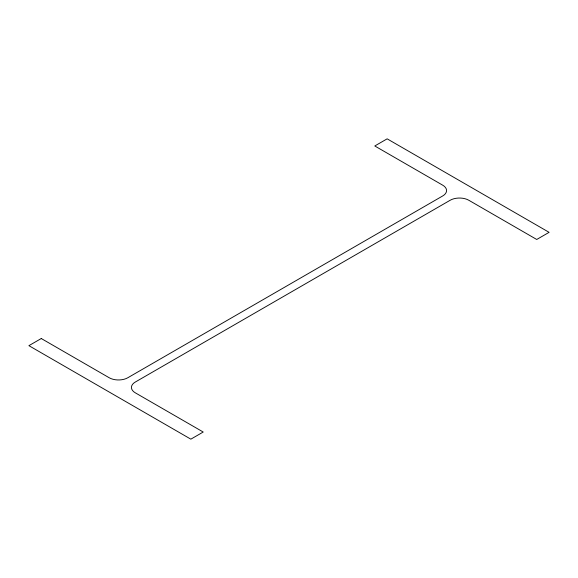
<?xml version="1.0" encoding="UTF-8"?>
<svg xmlns="http://www.w3.org/2000/svg" width="578" height="578" viewBox="0 0 578 578"><rect width="100%" height="100%" fill="white"/><g stroke="black" fill="none" stroke-linecap="round" stroke-linejoin="round"><path stroke-width="0.87" d="M41.269 338.527L28.9 345.666L190.848 439.164L203.218 432.026L135.295 392.816A13.186 7.615 0 0 1 135.295 382.044L450.161 200.263A13.186 7.615 0 0 1 468.816 200.263L536.731 239.473L549.1 232.334L387.152 138.836L374.782 145.974L442.705 185.184A13.186 7.615 0 0 1 442.705 195.956L127.839 377.737A13.186 7.615 0 0 1 109.184 377.737L41.269 338.527"/></g></svg>
